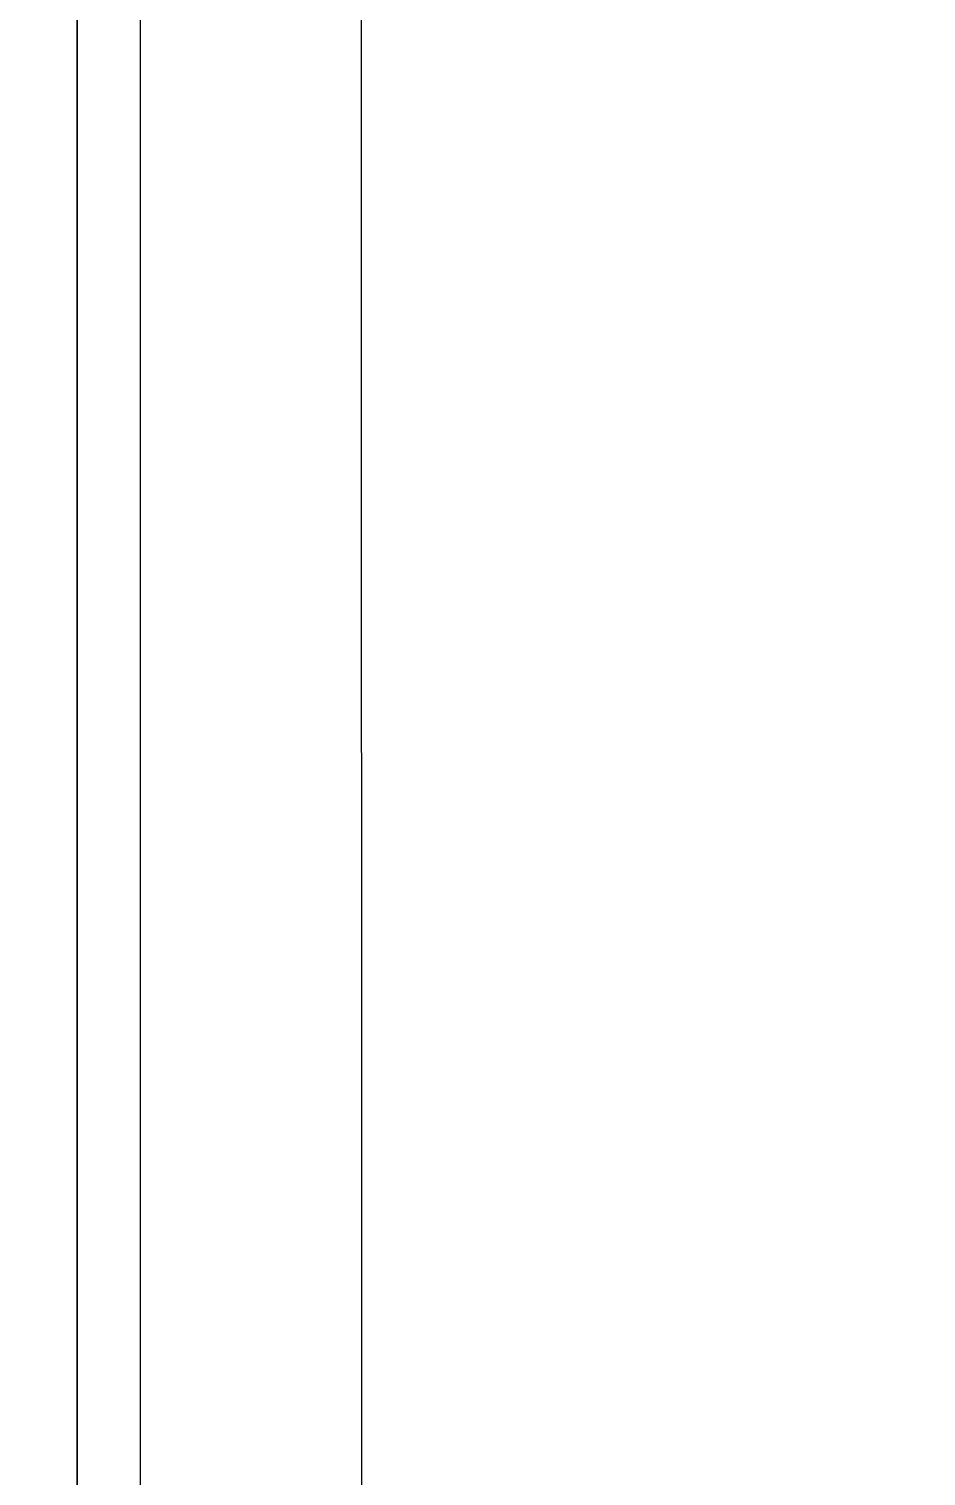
# Model space of a CAD drawing. Extents: x -1140 to 5605, y -816 to 1734.
# Drawn here: x 3976.4 to 4044.5, y 984.5 to 1094.3 of the extents above; entities that cross this region are included whole.
import ezdxf

# ---------------------------------------------------------------- set-up
doc = ezdxf.new("R2010")
doc.units = 0
doc.header["$MEASUREMENT"] = 0
doc.layers.add('G-ANNO-TTLB', color=7, linetype='Continuous', lineweight=0)
doc.layers.add('TYVEK', color=7, linetype='Continuous', lineweight=0)

msp = doc.modelspace()

# ---------------------------------------------------------------- hatches: boundary and pattern name
at = {"layer": 'G-ANNO-TTLB', "true_color": 0xff00ff, "transparency": 33554687}
h = msp.add_hatch(color=6, dxfattribs=at)
edge = h.paths.add_edge_path()
edge.add_spline(control_points=[(5285.56, -733.23), (5285.56, -733.23), (2356.04, -733.23), (2356.04, -733.23), (2356.04, -733.23), (2356.04, 1723.77), (2356.04, 1723.77), (2356.04, 1723.77), (5285.56, 1723.77), (5285.56, 1723.77), (5285.56, 1723.77), (5285.56, -733.23), (5285.56, -733.23)], knot_values=[0, 0, 0, 0, 1, 1, 1, 2, 2, 2, 3, 3, 3, 4, 4, 4, 4], degree=3, periodic=0)
edge = h.paths.add_edge_path()
edge.add_spline(control_points=[(2365.04, 1714.77), (2365.04, 1714.77), (2365.04, -724.23), (2365.04, -724.23), (2365.04, -724.23), (5276.56, -724.23), (5276.56, -724.23), (5276.56, -724.23), (5276.56, 1714.77), (5276.56, 1714.77), (5276.56, 1714.77), (2365.04, 1714.77), (2365.04, 1714.77)], knot_values=[0, 0, 0, 0, 1, 1, 1, 2, 2, 2, 3, 3, 3, 4, 4, 4, 4], degree=3, periodic=0)
edge.add_line((2365.04, 1714.77), (2365.04, 1714.77))

# ---------------------------------------------------------------- linework, layer by layer
at = {"layer": 'G-ANNO-TTLB'}
for points in [[(5285.56, -733.23), (5285.56, -733.23), (2356.04, -733.23), (2356.04, -733.23), (2356.04, -733.23), (2356.04, 1723.77), (2356.04, 1723.77), (2356.04, 1723.77), (5285.56, 1723.77), (5285.56, 1723.77), (5285.56, 1723.77), (5285.56, -733.23), (5285.56, -733.23)], [(2365.04, 1714.77), (2365.04, 1714.77), (2365.04, -724.23), (2365.04, -724.23), (2365.04, -724.23), (5276.56, -724.23), (5276.56, -724.23), (5276.56, -724.23), (5276.56, 1714.77), (5276.56, 1714.77), (5276.56, 1714.77), (2365.04, 1714.77), (2365.04, 1714.77)]]:
    msp.add_open_spline(points, degree=3, knots=[0, 0, 0, 0, 1, 1, 1, 2, 2, 2, 3, 3, 3, 4, 4, 4, 4], dxfattribs=at)
at = {"layer": 'TYVEK', "color": 33, "lineweight": 25, "true_color": 0xcc9966}
msp.add_line((4001.64, 944.31), (4001.5, 1419.64), dxfattribs=at)
at = {"layer": 'TYVEK', "color": 2, "lineweight": 25, "true_color": 0xffff00}
for p, q in [((3984.84, 934.59), (3984.84, 1410)), ((3980.03, 982.85), (3980.03, 1349.44))]:
    msp.add_line(p, q, dxfattribs=at)
at = {"layer": 'TYVEK', "color": 18, "lineweight": 25, "true_color": 0x000000}
msp.add_line((3980.03, 1407.21), (3980.03, 931.81), dxfattribs=at)

doc.saveas('drawing.dxf')
